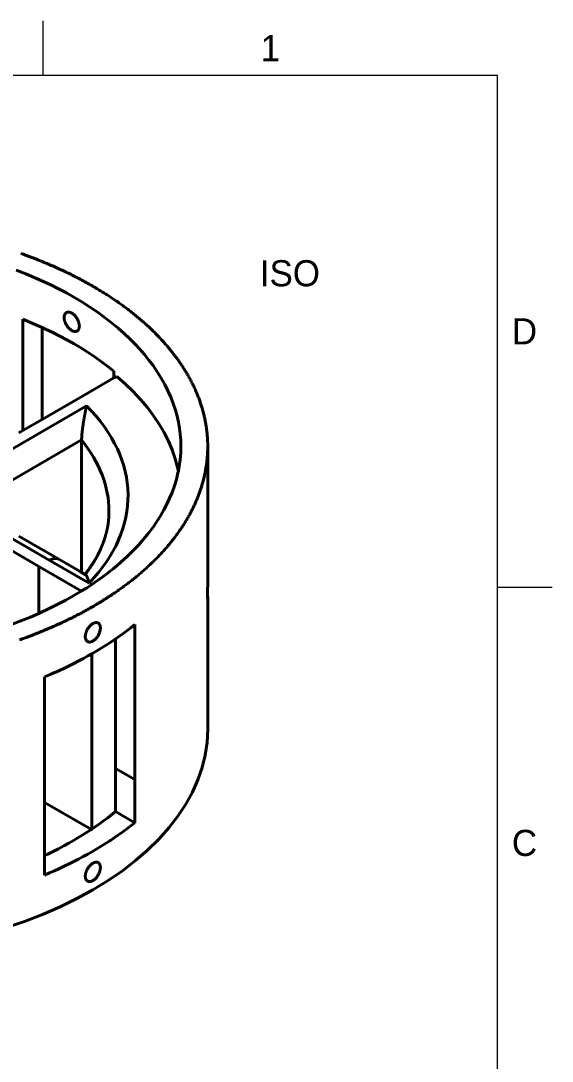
# Model space of a CAD drawing. Header units: inches. Extents: x 0.3 to 10.7, y 0.3 to 8.2.
# Drawn here: x 8.752 to 10.7, y 4.388 to 8.2 of the extents above; entities that cross this region are included whole.
import ezdxf

# ---------------------------------------------------------------- set-up
doc = ezdxf.new("R2010")
doc.units = ezdxf.units.IN
doc.header["$LTSCALE"] = 0.03937
doc.header["$MEASUREMENT"] = 0
for name, color, linetype in [('Annotations', 7, 'Continuous'), ('Border', 7, 'Continuous'), ('Geometries', 7, 'Continuous')]:
    doc.layers.add(name, color=color, linetype=linetype)
doc.styles.add('Shapr0', font='txt', dxfattribs={"height": 0.0957})

msp = doc.modelspace()

# ---------------------------------------------------------------- linework, layer by layer
at = {"layer": 'Border', "linetype": 'Continuous', "lineweight": 15}
for p, q in [((8.8333, 8), (8.8333, 8.2)), ((10.5, 8), (0.5, 8)), ((10.5, 0.5), (10.5, 8)), ((10.5, 6.125), (10.7, 6.125))]:
    msp.add_line(p, q, dxfattribs=at)
at = {"layer": 'Geometries', "linetype": 'Continuous', "lineweight": 40}
for p, q in [((8.7591, 6.699), (8.7594, 7.1065)), ((8.8298, 6.7398), (8.83, 7.0763)), ((9.0929, 6.8915), (9.093, 6.9162)), ((9.0008, 6.8387), (9.0929, 6.8915)), ((9.0929, 6.8915), (9.1033, 6.8974)), ((8.8298, 6.7398), (9.0008, 6.8387)), ((8.4352, 6.4669), (8.9928, 6.7891)), ((8.7591, 6.699), (8.8298, 6.7398)), ((8.7442, 6.6904), (8.7591, 6.699)), ((8.9747, 6.6644), (8.5546, 6.4216)), ((8.9747, 6.6644), (8.9747, 6.1792)), ((9.437, 6.6412), (9.437, 6.1639)), ((8.3571, 6.467), (8.8174, 6.2013)), ((8.8562, 6.2238), (8.4352, 6.4669)), ((8.8912, 6.2272), (8.7442, 6.3121)), ((9.0021, 6.1398), (8.8562, 6.2238)), ((8.8912, 6.2272), (8.8912, 6.2272)), ((8.8912, 6.2272), (8.8912, 6.2272)), ((8.8912, 6.2272), (8.9163, 6.2128)), ((8.9606, 6.1873), (8.9163, 6.2128)), ((8.8174, 6.2013), (8.8174, 6.0289)), ((8.8174, 6.2013), (8.9743, 6.111)), ((8.961, 6.1871), (8.9606, 6.1873)), ((8.9747, 6.1792), (8.961, 6.1871)), ((8.9872, 6.172), (8.9747, 6.1792)), ((9.0903, 6.1925), (9.0748, 6.1802)), ((9.0928, 6.1945), (9.0903, 6.1925)), ((8.9891, 6.1709), (8.9872, 6.172)), ((9.437, 6.1624), (9.437, 6.1639)), ((8.9748, 6.1112), (8.9743, 6.1109)), ((8.9921, 6.122), (8.9748, 6.1112)), ((9.437, 6.0767), (9.437, 6.077)), ((9.437, 5.6038), (9.437, 6.0767)), ((9.1699, 5.9883), (9.1647, 5.9841)), ((9.1696, 5.4199), (9.1699, 5.9883)), ((9.099, 5.4607), (9.0992, 5.9357)), ((9.0125, 5.8813), (9.0125, 5.2388)), ((8.8387, 5.3367), (8.839, 5.7965)), ((9.437, 5.6035), (9.437, 5.6038)), ((9.0991, 5.3031), (9.099, 5.4607)), ((9.1696, 5.4199), (9.099, 5.4607)), ((9.1697, 5.2623), (9.1696, 5.4199)), ((8.8386, 5.2282), (8.8387, 5.3367)), ((8.8387, 5.3367), (9.0109, 5.2376)), ((9.1697, 5.2623), (9.0991, 5.3031)), ((8.8387, 5.1419), (8.8386, 5.2282)), ((9.0126, 5.2387), (9.0109, 5.2376)), ((8.8387, 5.0705), (8.8387, 5.1419))]:
    msp.add_line(p, q, dxfattribs=at)
at = {"layer": 'Geometries', "linetype": 'Continuous', "lineweight": 40, "flags": 128}
for points in [[(8.7513, 7.3481), (8.7563, 7.3463), (8.7614, 7.3445), (8.7664, 7.3427), (8.7714, 7.3408), (8.7764, 7.339), (8.7814, 7.3371), (8.7864, 7.3353), (8.7914, 7.3334), (8.7964, 7.3315), (8.8013, 7.3296), (8.8066, 7.3275), (8.8118, 7.3254), (8.8171, 7.3233), (8.8223, 7.3212), (8.8275, 7.3191), (8.8327, 7.317), (8.8379, 7.3149), (8.843, 7.3127), (8.8482, 7.3106), (8.8533, 7.3084), (8.8584, 7.3062), (8.8635, 7.304), (8.8686, 7.3018), (8.8736, 7.2996), (8.8787, 7.2973), (8.8837, 7.2951), (8.8887, 7.2928), (8.8938, 7.2905), (8.8988, 7.2882), (8.9037, 7.2859), (8.9084, 7.2837), (8.913, 7.2815), (8.9176, 7.2794), (8.9221, 7.2771), (8.9267, 7.2749), (8.9312, 7.2727), (8.9358, 7.2705), (8.9403, 7.2682), (8.9448, 7.266), (8.9493, 7.2637), (8.9537, 7.2614), (8.9582, 7.2592), (8.9626, 7.2569), (8.967, 7.2546), (8.9714, 7.2522), (8.9758, 7.2499), (8.9802, 7.2475), (8.9846, 7.2452), (8.9889, 7.2428), (8.9932, 7.2404), (8.9975, 7.2381), (9.0018, 7.2357), (9.0061, 7.2333), (9.0103, 7.2309), (9.0146, 7.2284), (9.0188, 7.226), (9.023, 7.2236), (9.0271, 7.2211), (9.0313, 7.2186), (9.0354, 7.2162), (9.0395, 7.2137), (9.0436, 7.2112), (9.0477, 7.2087), (9.0518, 7.2062), (9.0558, 7.2037), (9.0599, 7.2011), (9.0639, 7.1986), (9.0679, 7.196), (9.0719, 7.1934), (9.0759, 7.1908), (9.0798, 7.1883), (9.0837, 7.1857), (9.0876, 7.1831), (9.0915, 7.1805), (9.0954, 7.1778), (9.0992, 7.1752), (9.1031, 7.1726), (9.1069, 7.1699), (9.1106, 7.1673), (9.1144, 7.1646), (9.1182, 7.162), (9.1219, 7.1593), (9.1256, 7.1566), (9.1293, 7.1539), (9.133, 7.1512), (9.1366, 7.1485), (9.1403, 7.1457), (9.1439, 7.143), (9.1475, 7.1402), (9.1511, 7.1375), (9.1549, 7.1345), (9.1587, 7.1315), (9.1625, 7.1286), (9.1662, 7.1256), (9.1699, 7.1226), (9.1736, 7.1196), (9.1773, 7.1165), (9.181, 7.1135), (9.1846, 7.1105), (9.1882, 7.1074), (9.1918, 7.1044), (9.1953, 7.1013), (9.1989, 7.0983), (9.2024, 7.0952), (9.2059, 7.0921), (9.2094, 7.089), (9.2128, 7.0859), (9.2162, 7.0827), (9.2197, 7.0796), (9.223, 7.0764), (9.2262, 7.0735), (9.2292, 7.0706), (9.2323, 7.0676), (9.2354, 7.0647), (9.2384, 7.0617), (9.2414, 7.0588), (9.2444, 7.0558), (9.2473, 7.0528), (9.2503, 7.0498), (9.2532, 7.0468), (9.2561, 7.0439), (9.259, 7.0408), (9.2618, 7.0378), (9.2647, 7.0348), (9.2675, 7.0318), (9.2703, 7.0287), (9.2731, 7.0257), (9.2758, 7.0226), (9.2786, 7.0196), (9.2813, 7.0165), (9.284, 7.0134), (9.2866, 7.0104), (9.2892, 7.0073), (9.2919, 7.0042), (9.2944, 7.0011), (9.297, 6.998), (9.2996, 6.9949), (9.3021, 6.9918), (9.3046, 6.9887), (9.3071, 6.9856), (9.3095, 6.9824), (9.312, 6.9793), (9.3144, 6.9762), (9.3168, 6.973), (9.3191, 6.9699), (9.3215, 6.9667), (9.3238, 6.9635), (9.3262, 6.9603), (9.3284, 6.9572), (9.3307, 6.954), (9.3329, 6.9508), (9.3352, 6.9476), (9.3373, 6.9444), (9.3395, 6.9412), (9.3416, 6.938), (9.3438, 6.9348), (9.3459, 6.9316), (9.3479, 6.9284), (9.35, 6.9251), (9.352, 6.9219), (9.354, 6.9187), (9.356, 6.9154), (9.358, 6.9122), (9.3599, 6.909), (9.3618, 6.9057), (9.3637, 6.9024), (9.3656, 6.8992), (9.3674, 6.8959), (9.3693, 6.8926), (9.3711, 6.8893), (9.373, 6.8858), (9.3748, 6.8823), (9.3767, 6.8788), (9.3785, 6.8752), (9.3803, 6.8717), (9.382, 6.8682), (9.3838, 6.8646), (9.3855, 6.8611), (9.3872, 6.8575), (9.3888, 6.854), (9.3904, 6.8504), (9.392, 6.8468), (9.3936, 6.8433), (9.3951, 6.8397), (9.3967, 6.8361), (9.3981, 6.8325), (9.3996, 6.8289), (9.401, 6.8253), (9.4025, 6.8217), (9.4038, 6.8181), (9.4051, 6.8147), (9.4063, 6.8114), (9.4075, 6.808), (9.4087, 6.8047), (9.4099, 6.8013), (9.411, 6.7979), (9.4121, 6.7946), (9.4132, 6.7912), (9.4143, 6.7878), (9.4153, 6.7844), (9.4163, 6.7811), (9.4173, 6.7777), (9.4183, 6.7743), (9.4192, 6.7709), (9.4202, 6.7675), (9.4211, 6.7641), (9.4219, 6.7607), (9.4228, 6.7573), (9.4236, 6.7539), (9.4244, 6.7505), (9.4252, 6.7471), (9.4259, 6.7437), (9.4267, 6.7403), (9.4274, 6.7369), (9.428, 6.7335), (9.4287, 6.7301), (9.4293, 6.7266), (9.4299, 6.7232), (9.4305, 6.7198), (9.431, 6.7164), (9.4316, 6.713), (9.4321, 6.7096), (9.4326, 6.7062), (9.433, 6.7027), (9.4334, 6.6993), (9.4338, 6.6959), (9.4342, 6.6924), (9.4346, 6.689), (9.4349, 6.6856), (9.4352, 6.6821), (9.4355, 6.6787), (9.4358, 6.6753), (9.436, 6.6719), (9.4362, 6.6684), (9.4364, 6.665), (9.4365, 6.6616), (9.4367, 6.6581), (9.4368, 6.6547), (9.4369, 6.6513), (9.4369, 6.6479), (9.437, 6.6444), (9.437, 6.6412)], [(8.7349, 7.2868), (8.7697, 7.2731), (8.801, 7.2601), (8.8315, 7.2465), (8.8613, 7.2325), (8.8904, 7.2179), (8.9188, 7.2029), (8.9465, 7.1873)], [(8.9465, 7.1873), (8.9758, 7.1699), (9.0041, 7.1519), (9.0314, 7.1335), (9.0577, 7.1146), (9.0829, 7.0952), (9.1071, 7.0753), (9.1302, 7.0549), (9.1504, 7.036), (9.1696, 7.0167), (9.1879, 6.9972), (9.2051, 6.9773), (9.2214, 6.9571), (9.2367, 6.9366), (9.2522, 6.914), (9.2664, 6.8912), (9.2794, 6.8681), (9.2911, 6.8448), (9.3016, 6.8213), (9.3108, 6.7976), (9.3187, 6.7737), (9.3247, 6.7517), (9.3297, 6.7297), (9.3336, 6.7076), (9.3364, 6.6854), (9.338, 6.6632), (9.3386, 6.6411)], [(8.9583, 7.0633), (8.9583, 7.0633), (8.9579, 7.0631), (8.9576, 7.0629), (8.9572, 7.0628), (8.9568, 7.0626), (8.9565, 7.0625), (8.9561, 7.0623), (8.9557, 7.0622), (8.9546, 7.0619), (8.9535, 7.0617), (8.9523, 7.0616), (8.951, 7.0615), (8.9497, 7.0616), (8.9485, 7.0617), (8.947, 7.062), (8.9456, 7.0624), (8.9442, 7.0628), (8.9428, 7.0634), (8.9414, 7.0639), (8.9401, 7.0646), (8.9388, 7.0653), (8.9385, 7.0655), (8.9382, 7.0656), (8.9379, 7.0658), (8.9376, 7.066), (8.9372, 7.0662), (8.9369, 7.0665), (8.9365, 7.0667), (8.9355, 7.0674), (8.9344, 7.0682), (8.9334, 7.0689), (8.9324, 7.0698), (8.9313, 7.0707), (8.9301, 7.0718), (8.9291, 7.0728), (8.928, 7.0739), (8.9269, 7.075), (8.9257, 7.0763), (8.9246, 7.0776), (8.9235, 7.0791), (8.9223, 7.0806), (8.9212, 7.0822), (8.92, 7.0839), (8.9189, 7.0857), (8.9185, 7.0864), (8.9181, 7.0872), (8.9177, 7.0879), (8.9173, 7.0887), (8.9169, 7.0894), (8.9165, 7.0901), (8.9157, 7.0918), (8.9149, 7.0935), (8.9141, 7.0954), (8.9135, 7.0973), (8.9129, 7.0991), (8.9123, 7.1009), (8.9118, 7.1028), (8.9114, 7.1047), (8.9111, 7.1064), (8.9109, 7.1082), (8.9107, 7.1098), (8.9106, 7.1113), (8.9106, 7.1128), (8.9106, 7.1142), (8.9107, 7.1156), (8.9109, 7.1171), (8.9111, 7.1185), (8.9114, 7.12), (8.9118, 7.1214), (8.9123, 7.1228), (8.9128, 7.124), (8.9134, 7.1251), (8.9141, 7.1263), (8.9149, 7.1273), (8.9158, 7.1283), (8.9167, 7.1292), (8.9178, 7.1301), (8.9189, 7.1308), (8.9189, 7.1308)], [(8.9189, 7.1308), (8.9196, 7.1312), (8.9203, 7.1315), (8.921, 7.1318), (8.9217, 7.132), (8.9224, 7.1322), (8.9231, 7.1324), (8.9239, 7.1325), (8.9246, 7.1326), (8.9257, 7.1327), (8.9268, 7.1327), (8.9279, 7.1327), (8.929, 7.1326), (8.9301, 7.1324), (8.9314, 7.1321), (8.9326, 7.1318), (8.9338, 7.1314), (8.9349, 7.131), (8.936, 7.1305), (8.937, 7.1301), (8.9379, 7.1296), (8.9388, 7.1291), (8.9392, 7.1289), (8.9396, 7.1286), (8.94, 7.1284), (8.9404, 7.1281), (8.9408, 7.1279), (8.9412, 7.1276), (8.9417, 7.1273), (8.9428, 7.1265), (8.944, 7.1255), (8.9455, 7.1243), (8.947, 7.123), (8.9484, 7.1216), (8.9497, 7.1203), (8.951, 7.1188), (8.9522, 7.1173), (8.9535, 7.1157), (8.9547, 7.114), (8.956, 7.1123), (8.9571, 7.1104), (8.9583, 7.1085), (8.9587, 7.1077), (8.9591, 7.107), (8.9595, 7.1062), (8.9599, 7.1055), (8.9603, 7.1047), (8.9606, 7.104), (8.961, 7.1033), (8.9618, 7.1013), (8.9626, 7.0994), (8.9632, 7.0978), (8.9637, 7.0962), (8.9642, 7.0946), (8.9646, 7.0931), (8.965, 7.0917), (8.9653, 7.09), (8.9656, 7.0884), (8.9659, 7.087), (8.966, 7.0856), (8.9661, 7.0843), (8.9662, 7.0832), (8.9663, 7.0821), (8.9663, 7.0811)], [(8.8301, 7.0763), (8.8153, 7.083), (8.7876, 7.0949), (8.7594, 7.1065)], [(9.093, 6.9162), (9.0707, 6.9338), (9.0477, 6.9511), (9.0238, 6.9679), (8.9992, 6.9843), (8.9737, 7.0004), (8.9474, 7.016), (8.9203, 7.0312), (8.8949, 7.0447), (8.869, 7.0579), (8.8424, 7.0706), (8.8301, 7.0763)], [(8.9663, 7.0811), (8.9663, 7.0802), (8.9662, 7.0792), (8.9661, 7.0781), (8.966, 7.077), (8.9659, 7.0758), (8.9656, 7.0746), (8.9653, 7.0734), (8.965, 7.0722), (8.9646, 7.0712), (8.9642, 7.0702), (8.9637, 7.0692), (8.9632, 7.0682), (8.9626, 7.0673), (8.9619, 7.0664), (8.9611, 7.0655), (8.9603, 7.0647), (8.9593, 7.064), (8.9583, 7.0633)], [(9.3295, 6.5501), (9.3266, 6.5634), (9.3178, 6.5957), (9.3066, 6.6278), (9.293, 6.6597), (9.277, 6.6914), (9.2588, 6.7227), (9.2383, 6.7534), (9.2157, 6.7834), (9.1908, 6.8128), (9.1638, 6.8416), (9.1346, 6.8698), (9.1033, 6.8974)], [(8.9747, 6.6644), (8.9747, 6.6652), (8.9747, 6.6661), (8.9748, 6.6669), (8.9748, 6.6678), (8.9748, 6.6687), (8.9748, 6.6696), (8.9748, 6.6706), (8.9749, 6.6715), (8.9749, 6.6724), (8.975, 6.6734), (8.975, 6.6743), (8.9751, 6.6753), (8.9751, 6.6764), (8.9752, 6.6775), (8.9752, 6.6786), (8.9753, 6.6797), (8.9754, 6.6807), (8.9755, 6.6818), (8.9756, 6.6829), (8.9756, 6.684), (8.9757, 6.685), (8.9758, 6.6861), (8.9759, 6.6872), (8.976, 6.6883), (8.9761, 6.6894), (8.9762, 6.6905), (8.9763, 6.6916), (8.9765, 6.6928), (8.9766, 6.6939), (8.9767, 6.695), (8.9768, 6.6962), (8.977, 6.6975), (8.9771, 6.6988), (8.9773, 6.7001), (8.9774, 6.7014), (8.9776, 6.7026), (8.9777, 6.7039), (8.9779, 6.7052), (8.9781, 6.7065), (8.9782, 6.7078), (8.9784, 6.709), (8.9786, 6.7106), (8.9788, 6.7122), (8.979, 6.7137), (8.9792, 6.7153), (8.9794, 6.7166), (8.9796, 6.7179), (8.9798, 6.7192), (8.98, 6.7205), (8.9802, 6.7218), (8.9804, 6.7235), (8.9807, 6.7251), (8.9809, 6.7267), (8.9812, 6.7284), (8.9814, 6.73), (8.9817, 6.7316), (8.982, 6.7331), (8.9822, 6.7347), (8.9825, 6.7363), (8.9827, 6.7378), (8.983, 6.7393), (8.9833, 6.7409), (8.9835, 6.7424), (8.9838, 6.7439), (8.984, 6.7453), (8.9843, 6.7468), (8.9846, 6.7483), (8.9848, 6.7497), (8.9851, 6.7513), (8.9854, 6.7528), (8.9856, 6.7543), (8.9859, 6.7558), (8.9862, 6.7573), (8.9865, 6.7587), (8.9868, 6.7604), (8.9871, 6.7621), (8.9874, 6.7637), (8.9878, 6.7653), (8.9881, 6.7669), (8.9884, 6.7685), (8.9887, 6.7701), (8.989, 6.7716), (8.9893, 6.7732), (8.9896, 6.7747), (8.9899, 6.7762), (8.9903, 6.7776), (8.9906, 6.7791), (8.9909, 6.7805), (8.9912, 6.7819), (8.9915, 6.7834), (8.9918, 6.7848), (8.9921, 6.7862), (8.9924, 6.7876), (8.9927, 6.7889), (8.9928, 6.7891)], [(9.437, 6.6412), (9.437, 6.641), (9.437, 6.6376), (9.4369, 6.6341), (9.4369, 6.6307), (9.4368, 6.6273), (9.4367, 6.6238), (9.4365, 6.6204), (9.4364, 6.6169), (9.4362, 6.6135), (9.436, 6.6098), (9.4357, 6.6062), (9.4354, 6.6025), (9.4351, 6.5988), (9.4348, 6.5951), (9.4344, 6.5915), (9.434, 6.5878), (9.4336, 6.5841), (9.4332, 6.5805), (9.4327, 6.5768), (9.4322, 6.5731), (9.4316, 6.5695), (9.4311, 6.5658), (9.4305, 6.5622), (9.4299, 6.5585), (9.4292, 6.5548), (9.4286, 6.5511), (9.4278, 6.5475), (9.4271, 6.5438), (9.4264, 6.5401), (9.4256, 6.5367), (9.4249, 6.5333), (9.4241, 6.5299), (9.4233, 6.5265), (9.4225, 6.5231), (9.4216, 6.5197), (9.4207, 6.5163), (9.4198, 6.5129), (9.4189, 6.5095), (9.4179, 6.5061), (9.417, 6.5027), (9.416, 6.4993), (9.4149, 6.4959), (9.4139, 6.4925), (9.4128, 6.4891), (9.4117, 6.4858), (9.4106, 6.4824), (9.4094, 6.479), (9.4083, 6.4756), (9.4071, 6.4722), (9.4059, 6.4688), (9.4046, 6.4655), (9.4033, 6.4621), (9.4021, 6.4587), (9.4007, 6.4554), (9.3994, 6.452), (9.398, 6.4487), (9.3966, 6.4453), (9.3952, 6.442), (9.3938, 6.4387), (9.3923, 6.4353), (9.3909, 6.432), (9.3893, 6.4287), (9.3878, 6.4253), (9.3863, 6.422), (9.3847, 6.4187), (9.3831, 6.4154), (9.3814, 6.412), (9.3798, 6.4087), (9.3781, 6.4054), (9.3764, 6.4021), (9.3747, 6.3988), (9.3729, 6.3955), (9.3711, 6.3922), (9.3694, 6.389), (9.3675, 6.3857), (9.3657, 6.3824), (9.3638, 6.3792), (9.3619, 6.3759), (9.36, 6.3726), (9.3581, 6.3694), (9.3561, 6.3661), (9.3541, 6.3629), (9.3521, 6.3596), (9.3501, 6.3564), (9.348, 6.3532), (9.346, 6.3499), (9.3439, 6.3467), (9.3417, 6.3435), (9.3396, 6.3402), (9.3372, 6.3368), (9.3349, 6.3334), (9.3325, 6.33), (9.3301, 6.3265), (9.3277, 6.3231), (9.3252, 6.3197), (9.3227, 6.3163), (9.3202, 6.3129), (9.3177, 6.3095), (9.3151, 6.3062), (9.3125, 6.3028), (9.3099, 6.2994), (9.3072, 6.2961), (9.3046, 6.2927), (9.3019, 6.2894), (9.2991, 6.286), (9.2964, 6.2827), (9.2936, 6.2793), (9.2908, 6.276), (9.2879, 6.2727), (9.2853, 6.2696), (9.2826, 6.2666), (9.2799, 6.2635), (9.2772, 6.2605), (9.2745, 6.2574), (9.2717, 6.2544), (9.2689, 6.2514), (9.2662, 6.2484), (9.2633, 6.2453), (9.2605, 6.2423), (9.2576, 6.2393), (9.2548, 6.2364), (9.2518, 6.2334), (9.2489, 6.2304), (9.246, 6.2274), (9.243, 6.2245), (9.24, 6.2215), (9.237, 6.2185), (9.2339, 6.2156), (9.2309, 6.2126), (9.2278, 6.2097), (9.2247, 6.2068), (9.2216, 6.2039), (9.2185, 6.201), (9.2153, 6.1981), (9.2121, 6.1952), (9.2089, 6.1923), (9.2057, 6.1894), (9.2025, 6.1866), (9.1992, 6.1837), (9.1959, 6.1809), (9.1926, 6.178), (9.1893, 6.1752), (9.186, 6.1724), (9.1826, 6.1695), (9.1792, 6.1667), (9.1758, 6.1639), (9.1724, 6.1611), (9.1689, 6.1583), (9.1655, 6.1555), (9.162, 6.1527), (9.1585, 6.15), (9.155, 6.1472), (9.1514, 6.1445), (9.1479, 6.1417), (9.1443, 6.139), (9.1407, 6.1363), (9.1371, 6.1336), (9.1334, 6.1309), (9.1298, 6.1282), (9.1261, 6.1255), (9.1224, 6.1228), (9.1187, 6.1201), (9.115, 6.1175), (9.1112, 6.1148), (9.1075, 6.1122), (9.1037, 6.1095), (9.0998, 6.1069), (9.096, 6.1043), (9.0921, 6.1017), (9.088, 6.0989), (9.0838, 6.0961), (9.0797, 6.0934), (9.0755, 6.0906), (9.0712, 6.0879), (9.067, 6.0851), (9.0627, 6.0824), (9.0585, 6.0797), (9.0542, 6.077), (9.0498, 6.0743), (9.0455, 6.0717), (9.0441, 6.0708)], [(9.3386, 6.64), (9.3379, 6.6166), (9.3359, 6.5923), (9.3327, 6.5681), (9.3293, 6.55)], [(9.3386, 6.6411), (9.3386, 6.6409), (9.3386, 6.64)], [(9.3293, 6.55), (9.328, 6.544), (9.3221, 6.52), (9.3149, 6.4961), (9.3063, 6.4722), (9.2974, 6.4506), (9.2874, 6.4291), (9.2763, 6.4079), (9.2642, 6.3868), (9.251, 6.3658), (9.2367, 6.3451), (9.22, 6.3228), (9.2021, 6.3008), (9.183, 6.2792), (9.1628, 6.258), (9.1479, 6.2433)], [(9.075, 6.3993), (9.075, 6.3979), (9.075, 6.3964), (9.0749, 6.3949), (9.0749, 6.3934), (9.0749, 6.3919), (9.0748, 6.3904), (9.0747, 6.3889), (9.0747, 6.3874), (9.0746, 6.386), (9.0745, 6.3845), (9.0744, 6.383), (9.0743, 6.3815), (9.0742, 6.38), (9.0741, 6.3785), (9.074, 6.377), (9.0739, 6.3755), (9.0737, 6.3741), (9.0736, 6.3726), (9.0735, 6.3711), (9.0733, 6.3696), (9.0731, 6.3681), (9.073, 6.3666), (9.0728, 6.3652), (9.0726, 6.3637), (9.0724, 6.3622), (9.0722, 6.3607), (9.072, 6.3592), (9.0718, 6.3577), (9.0716, 6.3563), (9.0714, 6.3548), (9.0711, 6.3533), (9.0709, 6.3518), (9.0707, 6.3504), (9.0704, 6.3489), (9.0702, 6.3474), (9.0699, 6.3459), (9.0696, 6.3444), (9.0693, 6.343), (9.0691, 6.3415), (9.0688, 6.34), (9.0685, 6.3385), (9.0682, 6.3371), (9.0678, 6.3356), (9.0675, 6.3341), (9.0672, 6.3327), (9.0669, 6.3312), (9.0665, 6.3297), (9.0662, 6.3283), (9.0658, 6.3268), (9.0654, 6.3253), (9.0651, 6.3239), (9.0647, 6.3224), (9.0643, 6.3209), (9.0639, 6.3195), (9.0635, 6.318), (9.0631, 6.3165), (9.0627, 6.3151), (9.0623, 6.3136), (9.0619, 6.3122), (9.0615, 6.3107), (9.061, 6.3092), (9.0606, 6.3078), (9.0601, 6.3063), (9.0597, 6.3049), (9.0596, 6.3046)], [(9.075, 6.4025), (9.075, 6.4023), (9.075, 6.4022)], [(9.075, 6.4022), (9.075, 6.4008), (9.075, 6.3993), (9.075, 6.3993)], [(9.0596, 6.3046), (9.0592, 6.3034), (9.0587, 6.302), (9.0583, 6.3005), (9.0578, 6.2991), (9.0573, 6.2976), (9.0568, 6.2962), (9.0563, 6.2947), (9.0558, 6.2933), (9.0553, 6.2918), (9.0547, 6.2904), (9.0542, 6.2889), (9.0537, 6.2875), (9.0531, 6.286), (9.0526, 6.2846), (9.052, 6.2832), (9.0515, 6.2817), (9.0509, 6.2803), (9.0503, 6.2788), (9.0497, 6.2774), (9.0491, 6.276), (9.0485, 6.2745), (9.0479, 6.2731), (9.0473, 6.2717), (9.0467, 6.2702), (9.0461, 6.2688), (9.0455, 6.2674), (9.0448, 6.2659), (9.0442, 6.2645), (9.0435, 6.2631), (9.0429, 6.2616), (9.0422, 6.2602), (9.0415, 6.2588), (9.0409, 6.2574), (9.0402, 6.256), (9.0395, 6.2545), (9.0388, 6.2531), (9.0381, 6.2517), (9.0374, 6.2503), (9.0367, 6.2489), (9.036, 6.2474), (9.0352, 6.246), (9.0345, 6.2446), (9.0338, 6.2432), (9.033, 6.2418), (9.0323, 6.2404), (9.0315, 6.239), (9.0308, 6.2375), (9.0306, 6.2373)], [(9.0231, 6.2241), (9.0227, 6.2235), (9.0219, 6.2221), (9.0211, 6.2207), (9.0202, 6.2193), (9.0194, 6.2179), (9.0185, 6.2165), (9.0176, 6.2151), (9.0168, 6.2137), (9.0159, 6.2124), (9.015, 6.211), (9.0141, 6.2096), (9.0132, 6.2082), (9.0123, 6.2068), (9.0114, 6.2054), (9.0105, 6.204), (9.0096, 6.2027), (9.0086, 6.2013), (9.0077, 6.1999), (9.0067, 6.1985), (9.0058, 6.1971), (9.0048, 6.1958), (9.0039, 6.1944), (9.0029, 6.193), (9.0019, 6.1916), (9.0009, 6.1903), (9, 6.1889), (8.999, 6.1875), (8.998, 6.1862), (8.997, 6.1848), (8.996, 6.1834), (8.9949, 6.1821), (8.9939, 6.1807), (8.9929, 6.1793), (8.9918, 6.178), (8.9908, 6.1766), (8.9897, 6.1753), (8.9887, 6.1739), (8.9876, 6.1725), (8.9872, 6.172)], [(9.1479, 6.2433), (9.1414, 6.2371), (9.1188, 6.2166), (9.0951, 6.1965), (9.0928, 6.1945)], [(9.072, 6.178), (9.049, 6.1608), (9.0247, 6.1436), (8.9995, 6.1268), (8.9921, 6.122)], [(9.0748, 6.1802), (9.0725, 6.1784), (9.072, 6.178)], [(9.0021, 6.1398), (9.002, 6.14), (9.0017, 6.1413), (9.0014, 6.1426), (9.0011, 6.1438), (9.0007, 6.1451), (9.0004, 6.1463), (9.0001, 6.1474), (8.9998, 6.1486), (8.9994, 6.1497), (8.9991, 6.1508), (8.9987, 6.1519), (8.9984, 6.153), (8.9981, 6.154), (8.9977, 6.155), (8.9974, 6.156), (8.997, 6.157), (8.9967, 6.1578), (8.9964, 6.1586), (8.9961, 6.1594), (8.9958, 6.1601), (8.9955, 6.1608), (8.9952, 6.1615), (8.9949, 6.1623), (8.9946, 6.1631), (8.9942, 6.1638), (8.9939, 6.1645), (8.9936, 6.1651), (8.9933, 6.1656), (8.993, 6.1661), (8.9927, 6.1666), (8.9924, 6.1671), (8.9922, 6.1675), (8.9919, 6.168), (8.9916, 6.1684), (8.9913, 6.1687), (8.991, 6.1691), (8.9908, 6.1694), (8.9905, 6.1697), (8.9902, 6.17), (8.9899, 6.1703), (8.9896, 6.1705), (8.9894, 6.1707), (8.9891, 6.1709), (8.9891, 6.1709)], [(9.437, 6.1624), (9.437, 6.1616), (9.437, 6.1605), (9.437, 6.1593), (9.437, 6.1582), (9.437, 6.157), (9.437, 6.1559), (9.437, 6.1547), (9.437, 6.1535), (9.437, 6.1523), (9.437, 6.1511), (9.437, 6.1498), (9.4369, 6.1486), (9.4369, 6.1473), (9.4369, 6.1459), (9.4369, 6.1446), (9.4369, 6.1433), (9.4369, 6.1421), (9.4369, 6.1408), (9.4369, 6.1395), (9.4369, 6.1382), (9.4369, 6.137), (9.4368, 6.1357), (9.4368, 6.1344), (9.4368, 6.1332), (9.4368, 6.1319), (9.4368, 6.1306), (9.4368, 6.1293), (9.4368, 6.1279), (9.4368, 6.1266), (9.4367, 6.1253), (9.4367, 6.1239), (9.4367, 6.1227), (9.4367, 6.1214), (9.4367, 6.1202), (9.4367, 6.119), (9.4367, 6.1177), (9.4367, 6.1165), (9.4367, 6.1153), (9.4367, 6.1141), (9.4367, 6.1129), (9.4367, 6.1117), (9.4366, 6.1105), (9.4366, 6.1093), (9.4366, 6.1081), (9.4366, 6.1069), (9.4366, 6.1057), (9.4366, 6.1046), (9.4366, 6.1035), (9.4366, 6.1024), (9.4366, 6.1013), (9.4366, 6.1003), (9.4366, 6.0993), (9.4366, 6.0982), (9.4366, 6.0973), (9.4366, 6.0963), (9.4366, 6.0953), (9.4366, 6.0943), (9.4366, 6.0934), (9.4366, 6.0924), (9.4366, 6.0915), (9.4366, 6.0915)], [(8.9743, 6.1109), (8.9734, 6.1104), (8.9465, 6.0944), (8.9163, 6.0775), (8.8852, 6.0611), (8.8533, 6.0454), (8.8205, 6.0302), (8.8174, 6.0289)], [(9.0441, 6.0708), (9.0411, 6.069), (9.0367, 6.0664), (9.0323, 6.0637), (9.0279, 6.0611), (9.0234, 6.0585), (9.0189, 6.0558), (9.0144, 6.0532), (9.0099, 6.0506), (9.0053, 6.0481), (9.0011, 6.0457), (8.9968, 6.0433), (8.9925, 6.0409), (8.9882, 6.0385), (8.9838, 6.0361), (8.9795, 6.0338), (8.9751, 6.0315), (8.9707, 6.0291), (8.9663, 6.0268), (8.9619, 6.0245), (8.9575, 6.0222), (8.953, 6.0199), (8.9485, 6.0176), (8.9441, 6.0154), (8.9395, 6.0131), (8.935, 6.0109), (8.9305, 6.0086), (8.9259, 6.0064), (8.9213, 6.0042), (8.9167, 6.0019), (8.9121, 5.9998), (8.9075, 5.9976), (8.9028, 5.9954), (8.8982, 5.9933), (8.8935, 5.9911), (8.8889, 5.989), (8.8842, 5.9868), (8.8795, 5.9847), (8.8747, 5.9826), (8.87, 5.9805), (8.8653, 5.9785), (8.8605, 5.9764), (8.8557, 5.9743), (8.8509, 5.9723), (8.8461, 5.9703), (8.8413, 5.9682), (8.8364, 5.9662), (8.8315, 5.9642), (8.8266, 5.9622), (8.8217, 5.9602), (8.8168, 5.9583), (8.8119, 5.9563), (8.807, 5.9544), (8.8021, 5.9524), (8.7971, 5.9505), (8.7921, 5.9486), (8.7872, 5.9467), (8.7822, 5.9448), (8.7772, 5.943), (8.7721, 5.9411), (8.7671, 5.9393), (8.7621, 5.9374), (8.757, 5.9356), (8.7519, 5.9338), (8.7468, 5.932)], [(9.4366, 6.0915), (9.4367, 6.0906), (9.4367, 6.0898), (9.4367, 6.0889), (9.4367, 6.0882), (9.4367, 6.0874), (9.4367, 6.0866), (9.4367, 6.0859), (9.4367, 6.0852), (9.4367, 6.0845), (9.4367, 6.0839), (9.4367, 6.0833), (9.4368, 6.0826), (9.4368, 6.082), (9.4368, 6.0814), (9.4368, 6.0809), (9.4368, 6.0804), (9.4368, 6.0799), (9.4368, 6.0795), (9.4368, 6.079), (9.4368, 6.0787), (9.4369, 6.0783), (9.4369, 6.078), (9.4369, 6.0777), (9.4369, 6.0774), (9.4369, 6.0771), (9.4369, 6.0769), (9.4369, 6.0767), (9.4369, 6.0765), (9.4369, 6.0764), (9.437, 6.0763), (9.437, 6.0762), (9.437, 6.0761), (9.437, 6.0761), (9.437, 6.0761)], [(9.437, 6.0767), (9.437, 6.0767), (9.437, 6.0769), (9.437, 6.077)], [(9.437, 6.0761), (9.437, 6.0761), (9.437, 6.0761), (9.437, 6.0762), (9.437, 6.0763), (9.437, 6.0764), (9.437, 6.0766), (9.437, 6.0767)], [(8.8174, 6.0289), (8.7869, 6.0157), (8.7524, 6.0017), (8.7172, 5.9883), (8.6844, 5.9767), (8.651, 5.9656), (8.6171, 5.9551), (8.5827, 5.9451), (8.5586, 5.9385)], [(8.9964, 5.9259), (8.9964, 5.9259), (8.9954, 5.9265), (8.9945, 5.9272), (8.9937, 5.9279), (8.993, 5.9287), (8.9923, 5.9296), (8.9915, 5.9307), (8.9908, 5.9318), (8.9902, 5.933), (8.9897, 5.9342), (8.9893, 5.9356), (8.9889, 5.937), (8.9886, 5.9384), (8.9884, 5.9398), (8.9882, 5.9412), (8.9881, 5.9426), (8.9881, 5.9439), (8.9881, 5.9452), (8.9882, 5.9467), (8.9884, 5.9482), (8.9886, 5.9499), (8.9889, 5.9516), (8.9893, 5.9535), (8.9897, 5.9554), (8.9902, 5.9572), (8.9908, 5.959), (8.9915, 5.9609), (8.9923, 5.9628), (8.993, 5.9644), (8.9937, 5.966), (8.9945, 5.9677), (8.9954, 5.9693), (8.9964, 5.971), (8.9974, 5.9727), (8.9984, 5.9743), (8.9995, 5.9758), (9.0005, 5.9772), (9.0016, 5.9786), (9.0029, 5.9802), (9.0043, 5.9817), (9.0056, 5.9831), (9.0069, 5.9844), (9.0083, 5.9858), (9.0098, 5.987), (9.0111, 5.9882), (9.0125, 5.9892), (9.0125, 5.9892)], [(9.0125, 5.9892), (9.0137, 5.9901), (9.015, 5.9908), (9.0161, 5.9915), (9.0173, 5.9922), (9.0185, 5.9928), (9.0197, 5.9934), (9.0211, 5.9939), (9.0224, 5.9944), (9.0238, 5.9948), (9.0252, 5.9951), (9.0265, 5.9952), (9.0278, 5.9953), (9.0291, 5.9953), (9.0304, 5.9952), (9.0314, 5.9951), (9.0325, 5.9948), (9.0335, 5.9945), (9.0345, 5.9941), (9.0354, 5.9936), (9.0355, 5.9936)], [(9.0355, 5.9936), (9.0364, 5.993), (9.0372, 5.9924), (9.038, 5.9916), (9.0387, 5.9909), (9.0394, 5.9901), (9.0401, 5.989), (9.0408, 5.9879), (9.0414, 5.9867), (9.0418, 5.9855), (9.0423, 5.9841), (9.0426, 5.9827), (9.0429, 5.9813), (9.0431, 5.9799), (9.0433, 5.9785), (9.0433, 5.9772), (9.0434, 5.9758), (9.0433, 5.9745), (9.0433, 5.973), (9.0431, 5.9715), (9.0429, 5.9698), (9.0427, 5.9681), (9.0423, 5.9662), (9.0418, 5.9643), (9.0414, 5.9625), (9.0408, 5.9607), (9.0402, 5.9588), (9.0394, 5.9568), (9.0388, 5.9552), (9.038, 5.9535), (9.0373, 5.9519), (9.0364, 5.9502), (9.0355, 5.9485), (9.0345, 5.9468), (9.0335, 5.9452), (9.0325, 5.9437), (9.0315, 5.9422), (9.0304, 5.9408), (9.0291, 5.9392), (9.0278, 5.9377), (9.0265, 5.9362), (9.0253, 5.9349), (9.0238, 5.9335), (9.0224, 5.9323), (9.0211, 5.9311), (9.0198, 5.9301), (9.0185, 5.9292), (9.0173, 5.9284), (9.0161, 5.9278)], [(9.1647, 5.9841), (9.1554, 5.9767), (9.1406, 5.9654), (9.1255, 5.9542), (9.11, 5.9431), (9.0993, 5.9357)], [(9.0161, 5.9278), (9.015, 5.9271), (9.0137, 5.9265), (9.0125, 5.9259), (9.0111, 5.9254), (9.0098, 5.925), (9.0083, 5.9246), (9.0069, 5.9243), (9.0056, 5.9241), (9.0043, 5.924), (9.0029, 5.9241), (9.0016, 5.9242), (9.0005, 5.9244), (8.9995, 5.9246), (8.9984, 5.925), (8.9974, 5.9254), (8.9964, 5.9259)], [(9.0993, 5.9357), (9.0943, 5.9322), (9.0782, 5.9215), (9.0627, 5.9115), (9.0469, 5.9017), (9.0309, 5.892), (9.0145, 5.8825), (9.0125, 5.8813)], [(9.0125, 5.8813), (8.9979, 5.8731), (8.9811, 5.8638), (8.9796, 5.863)], [(8.9796, 5.863), (8.964, 5.8548), (8.9467, 5.8459), (8.9291, 5.8371), (8.9113, 5.8285), (8.8936, 5.8203), (8.8775, 5.813)], [(8.8775, 5.813), (8.8756, 5.8122), (8.8574, 5.8042), (8.839, 5.7965)], [(9.437, 5.6035), (9.437, 5.6033), (9.4348, 5.5564), (9.4281, 5.51), (9.4169, 5.4641), (9.4013, 5.4188), (9.3812, 5.3739), (9.3566, 5.3296), (9.3276, 5.2858), (9.2945, 5.2429), (9.2576, 5.2016), (9.2168, 5.1617), (9.1723, 5.1232), (9.1241, 5.0862), (9.072, 5.0507), (9.0161, 5.0166), (8.9571, 4.9844), (8.8956, 4.9543), (8.8315, 4.9264), (8.7649, 4.9007), (8.6958, 4.8772)], [(9.0991, 5.3031), (9.0848, 5.2915), (9.0702, 5.28), (9.0552, 5.2687), (9.0399, 5.2576), (9.0242, 5.2466), (9.0126, 5.2387)], [(9.1697, 5.2623), (9.1552, 5.2508), (9.1404, 5.2394), (9.1253, 5.2282), (9.1098, 5.2172), (9.094, 5.2063), (9.0808, 5.1974)], [(9.0109, 5.2376), (9.0082, 5.2359), (8.9928, 5.2258), (8.9771, 5.216), (8.961, 5.2063), (8.9447, 5.1967), (8.9281, 5.1873), (8.9092, 5.177), (8.89, 5.167), (8.8705, 5.1571), (8.8507, 5.1475), (8.8387, 5.1419)], [(9.0808, 5.1974), (9.0779, 5.1956), (9.0624, 5.1856), (9.0467, 5.1758), (9.0306, 5.1661), (9.0143, 5.1565), (8.9977, 5.1471), (8.9808, 5.1379), (8.9638, 5.1288), (8.9464, 5.1199), (8.9289, 5.1112), (8.911, 5.1026), (8.8933, 5.0944), (8.8754, 5.0863), (8.8572, 5.0783), (8.8387, 5.0705)], [(8.9964, 5.0481), (8.9964, 5.0481), (8.9954, 5.0488), (8.9945, 5.0494), (8.9937, 5.0502), (8.993, 5.051), (8.9923, 5.0518), (8.9915, 5.0529), (8.9908, 5.054), (8.9902, 5.0552), (8.9897, 5.0564), (8.9893, 5.0578), (8.9889, 5.0592), (8.9886, 5.0607), (8.9884, 5.0621), (8.9882, 5.0634), (8.9881, 5.0648), (8.9881, 5.0661), (8.9881, 5.0675), (8.9882, 5.0689), (8.9884, 5.0705), (8.9886, 5.0721), (8.9889, 5.0738), (8.9893, 5.0757), (8.9897, 5.0776), (8.9902, 5.0794), (8.9908, 5.0812), (8.9915, 5.0831), (8.9923, 5.085), (8.993, 5.0866), (8.9937, 5.0883), (8.9945, 5.0899), (8.9954, 5.0916), (8.9964, 5.0932), (8.9974, 5.0949), (8.9984, 5.0965), (8.9995, 5.098), (9.0005, 5.0994), (9.0016, 5.1008), (9.0029, 5.1024), (9.0043, 5.104), (9.0056, 5.1054), (9.0069, 5.1067), (9.0083, 5.108), (9.0098, 5.1093), (9.0111, 5.1104), (9.0125, 5.1114), (9.0137, 5.1123), (9.015, 5.1131), (9.0161, 5.1138), (9.0173, 5.1144), (9.0185, 5.115), (9.0197, 5.1156), (9.0211, 5.1161), (9.0224, 5.1166), (9.0238, 5.117), (9.0252, 5.1173), (9.0265, 5.1175), (9.0278, 5.1176), (9.0291, 5.1176), (9.0304, 5.1175), (9.0314, 5.1173), (9.0325, 5.1171), (9.0335, 5.1167), (9.0345, 5.1163), (9.0354, 5.1158), (9.0355, 5.1158)], [(9.0355, 5.1158), (9.0364, 5.1152), (9.0372, 5.1146), (9.038, 5.1139), (9.0387, 5.1131), (9.0394, 5.1123), (9.0401, 5.1112), (9.0408, 5.1101), (9.0414, 5.1089), (9.0418, 5.1077), (9.0423, 5.1063), (9.0426, 5.1049), (9.0429, 5.1035), (9.0431, 5.1021), (9.0433, 5.1007), (9.0433, 5.0994), (9.0434, 5.0981), (9.0433, 5.0967), (9.0433, 5.0953), (9.0431, 5.0937), (9.0429, 5.0921), (9.0427, 5.0903), (9.0423, 5.0885), (9.0418, 5.0865), (9.0414, 5.0847), (9.0408, 5.0829), (9.0402, 5.081), (9.0394, 5.079), (9.0388, 5.0774), (9.038, 5.0758), (9.0373, 5.0741), (9.0364, 5.0724), (9.0355, 5.0707), (9.0345, 5.0691), (9.0335, 5.0675), (9.0325, 5.0659), (9.0315, 5.0644), (9.0304, 5.0631), (9.0291, 5.0614), (9.0278, 5.0599), (9.0265, 5.0584), (9.0253, 5.0571), (9.0238, 5.0557), (9.0224, 5.0545), (9.0211, 5.0534), (9.0198, 5.0524), (9.0185, 5.0515), (9.0173, 5.0507), (9.0161, 5.05)], [(9.0161, 5.05), (9.015, 5.0493), (9.0137, 5.0487), (9.0125, 5.0482), (9.0111, 5.0476), (9.0098, 5.0472), (9.0083, 5.0468), (9.0069, 5.0465), (9.0056, 5.0463), (9.0043, 5.0463), (9.0029, 5.0463), (9.0016, 5.0464), (9.0005, 5.0466), (8.9995, 5.0468), (8.9984, 5.0472), (8.9974, 5.0476), (8.9964, 5.0481)]]:
    msp.add_lwpolyline(points, dxfattribs=at)
at = {"layer": 'Geometries', "linetype": 'Continuous', "lineweight": 40}
for centre, radius, start, end in [((8.6543, 6.4428), 0.4288, 329.3287, 331.359), ((8.7876, 6.0683), 0.6495, 0.7727, 2.0468)]:
    msp.add_arc(centre, radius, start, end, dxfattribs=at)
for centre, major_axis, ratio, start_param, end_param in [((7.9998, 6.4597), (-1.1452, 0), 0.57735, 2.636622, 3.663135), ((7.9998, 6.4025), (1.0752, 0), 0.57735, 6.283185, 6.718567), ((8.8562, 6.1666), (-0.035, -0.0606), 0.577395, 3.142459, 3.92703)]:
    msp.add_ellipse(centre, major_axis=major_axis, ratio=ratio, start_param=start_param, end_param=end_param, dxfattribs=at)

# ---------------------------------------------------------------- texts
at = {"layer": 'Annotations', "linetype": 'Continuous', "lineweight": 15, "insert": (9.6281, 7.323), "char_height": 0.071775, "width": 3.333335, "attachment_point": 1}
msp.add_mtext('{\\fSF-Mono-Regular-Extended.ttf|b0|i0|c0|p0;\\H1.333333x;ISO}', dxfattribs=at)
at = {"layer": 'Border', "linetype": 'Continuous', "lineweight": 15, "char_height": 0.0957, "width": 0.0957, "style": 'Shapr0'}
for s, insert, attachment_point in [('1', (9.6667, 8.0521), 8), ('D', (10.5521, 7.0625), 4), ('C', (10.5521, 5.1875), 4)]:
    msp.add_mtext(s, dxfattribs=dict(at, insert=insert, attachment_point=attachment_point))

doc.saveas('drawing.dxf')
